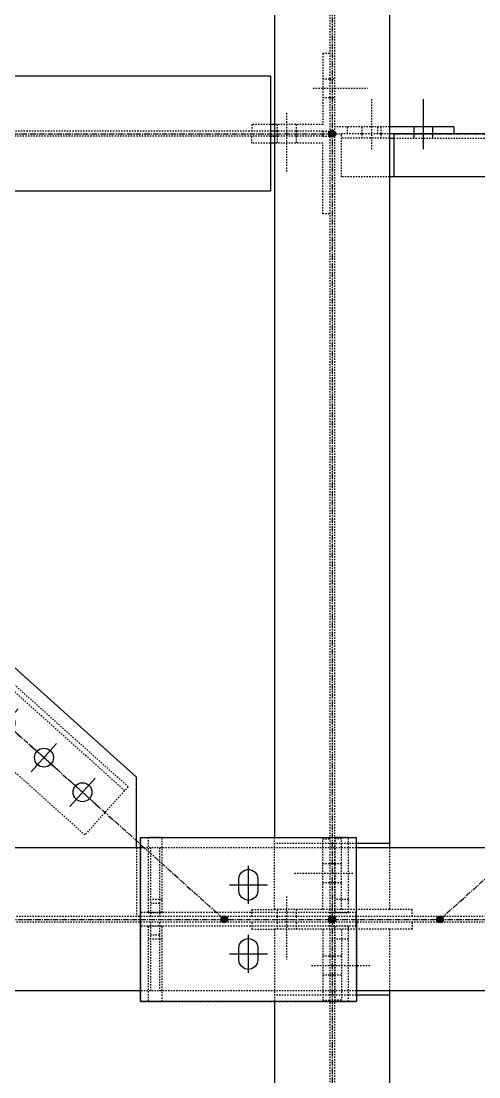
# Model space of a CAD drawing. Header units: millimetres. Extents: x 2102 to 20742, y 12631 to 26594.
# Drawn here: x 18772 to 19302, y 19128 to 20351 of the extents above; entities that cross this region are included whole.
import ezdxf

# ---------------------------------------------------------------- set-up
doc = ezdxf.new("R2010")
doc.units = ezdxf.units.MM
doc.linetypes.add('CENTER', pattern=[12.7, 7.9375, -1.5875, 1.5875, -1.5875])
doc.linetypes.add('DXK_LINE_DOT2', pattern=[3.9198, 1.9599, -1.9599])
for name, color, linetype in [('1', 7, 'Continuous'), ('2', 7, 'Continuous'), ('4', 7, 'Continuous')]:
    doc.layers.add(name, color=color, linetype=linetype)

# ---------------------------------------------------------------- blocks, each defined once
blk = doc.blocks.new('Part-116860372-115346 - 114867')
at = {"layer": '1', "color": 6, "linetype": 'DXK_LINE_DOT2'}
for p, q in [((22584.5, 18804.1), (22584.5, 18794.1)), ((22697, 18794.1), (22697, 18804.1)), ((22584.5, 18794.1), (22617.3, 18794.1)), ((22687, 18794.1), (22687, 18691.6)), ((22687, 18691.6), (22697, 18691.6))]:
    blk.add_line(p, q, dxfattribs=at)
blk = doc.blocks.new('Part-116860372-115052 - 114867')
at = {"layer": '4', "linetype": 'Continuous'}
for points in [[(21450.6, 19940.8, -1), (21450.6, 19950.8, -1)], [(22700.6, 19940.8, -1), (22700.6, 19950.8, -1)]]:
    blk.add_hatch(color=4, dxfattribs=at).paths.add_polyline_path(points)
at = {"layer": '1', "color": 6, "linetype": 'DXK_LINE_DOT2'}
for p, q in [((22231.7, 20029.1), (21794.2, 20029.1)), ((21464.1, 19949.4), (21464.1, 19942.3)), ((21533.8, 19949.4), (21464.1, 19949.4)), ((22231.7, 19949.4), (21540.1, 19949.4)), ((22687, 19949.4), (22231.7, 19949.4)), ((22687, 19949.4), (22687, 19942.3)), ((21533.8, 19942.3), (21464.1, 19942.3)), ((22611.1, 19942.3), (21540.1, 19942.3)), ((22687, 19942.3), (22617.3, 19942.3)), ((22231.7, 19862.6), (21794.2, 19862.6))]:
    blk.add_line(p, q, dxfattribs=at)
at = {"layer": '2', "color": 2, "linetype": 'Continuous'}
for p, q in [((21540.1, 20029.1), (21540.1, 19862.6)), ((21794.2, 20029.1), (21540.1, 20029.1)), ((22611.1, 20029.1), (22231.7, 20029.1)), ((22611.1, 20029.1), (22611.1, 19862.6)), ((21540.1, 19949.4), (21533.8, 19949.4)), ((22617.3, 19949.4), (22611.1, 19949.4)), ((21540.1, 19942.3), (21533.8, 19942.3)), ((22617.3, 19942.3), (22611.1, 19942.3)), ((21794.2, 19862.6), (21540.1, 19862.6)), ((22611.1, 19862.6), (22231.7, 19862.6))]:
    blk.add_line(p, q, dxfattribs=at)
at = {"layer": '4', "color": 4, "linetype": 'CENTER'}
blk.add_line((21450.6, 19945.8), (22700.6, 19945.8), dxfattribs=at)
at = {"layer": '4', "color": 4, "linetype": 'Continuous'}
for centre in [(21450.6, 19945.8), (22700.6, 19945.8)]:
    blk.add_circle(centre, 5, dxfattribs=at)
blk = doc.blocks.new('Bolt-116860372-115430 - 114867')
at = {"layer": '1', "color": 1, "linetype": 'DXK_LINE_DOT2'}
for p, q in [((22687, 20025.6), (22697, 20025.6)), ((22697, 20025.6), (22704.1, 20025.6)), ((22673.1, 20011.9), (22751.8, 20011.9)), ((22687, 19998.1), (22697, 19998.1)), ((22697, 19998.1), (22704.1, 19998.1))]:
    blk.add_line(p, q, dxfattribs=at)
blk = doc.blocks.new('Part-116860372-115354 - 114867')
at = {"layer": '1', "color": 6, "linetype": 'DXK_LINE_DOT2'}
for p, q in [((22714.1, 18925), (22704.1, 18925)), ((22714.1, 18822.5), (22714.1, 18925)), ((22704.1, 18822.5), (22704.1, 18812.5)), ((22816.6, 18822.5), (22783.8, 18822.5)), ((22816.6, 18812.5), (22816.6, 18822.5))]:
    blk.add_line(p, q, dxfattribs=at)
blk = doc.blocks.new('Part-116860372-116672 - 114867')
at = {"layer": '2', "color": 2, "linetype": 'Continuous'}
for p, q in [((22423, 18689.6), (22423, 18927.1)), ((22423, 18927.1), (22735.5, 18927.1)), ((22735.5, 18927.1), (22735.6, 18689.6)), ((22735.6, 18689.6), (22423, 18689.6))]:
    blk.add_line(p, q, dxfattribs=at)
blk = doc.blocks.new('Part-116860372-116695 - 114867')
at = {"layer": '1', "color": 6, "linetype": 'DXK_LINE_DOT2'}
for p, q in [((22438.1, 18704.8), (22438.1, 18804.1)), ((22450.6, 18804.1), (22450.6, 18704.8)), ((22450.6, 18785.4), (22438.1, 18785.4))]:
    blk.add_line(p, q, dxfattribs=at)
blk = doc.blocks.new('Part-116860372-115001 - 114867')
at = {"layer": '4', "linetype": 'Continuous'}
blk.add_hatch(color=4, dxfattribs=at).paths.add_polyline_path([(22700.6, 18803.3, -1), (22700.6, 18813.3, -1)])
at = {"layer": '1', "color": 6, "linetype": 'DXK_LINE_DOT2'}
for p, q in [((22697, 21231.3), (22697, 18822.5)), ((22704.1, 21231.3), (22704.1, 18822.5)), ((22617.3, 18822.5), (22617.3, 18927.1)), ((22735.5, 18918.1), (22617.3, 18918.1)), ((22783.8, 18911.9), (22783.8, 18822.5)), ((22783.8, 18822.5), (22617.3, 18822.5))]:
    blk.add_line(p, q, dxfattribs=at)
at = {"layer": '2', "color": 2, "linetype": 'Continuous'}
for p, q in [((22617.3, 21231.3), (22617.3, 18927.1)), ((22783.8, 21231.3), (22783.8, 18911.9)), ((22783.8, 18918.1), (22735.5, 18918.1))]:
    blk.add_line(p, q, dxfattribs=at)
at = {"layer": '4', "color": 4, "linetype": 'CENTER'}
blk.add_line((22700.6, 21320.8), (22700.6, 18808.3), dxfattribs=at)
at = {"layer": '4', "color": 4, "linetype": 'Continuous'}
blk.add_circle((22700.6, 18808.3), 5, dxfattribs=at)
blk = doc.blocks.new('Part-116860372-115002 - 114867')
at = {"layer": '4', "linetype": 'Continuous'}
blk.add_hatch(color=4, dxfattribs=at).paths.add_polyline_path([(22700.6, 18803.3, -1), (22700.6, 18813.3, -1)])
at = {"layer": '1', "color": 6, "linetype": 'DXK_LINE_DOT2'}
for p, q in [((22783.8, 18794.1), (22617.3, 18794.1)), ((22617.3, 18794.1), (22617.3, 18689.6)), ((22697, 18794.1), (22697, 15597.5)), ((22704.1, 18794.1), (22704.1, 15597.5)), ((22783.8, 18794.1), (22783.8, 18704.8)), ((22735.6, 18698.5), (22617.3, 18698.5))]:
    blk.add_line(p, q, dxfattribs=at)
at = {"layer": '2', "color": 2, "linetype": 'Continuous'}
for p, q in [((22783.8, 18698.5), (22735.6, 18698.5)), ((22783.8, 18704.8), (22783.8, 15686.9)), ((22617.3, 18689.6), (22617.3, 15702.1))]:
    blk.add_line(p, q, dxfattribs=at)
at = {"layer": '4', "color": 4, "linetype": 'CENTER'}
blk.add_line((22700.6, 18808.3), (22700.6, 15583.3), dxfattribs=at)
at = {"layer": '4', "color": 4, "linetype": 'Continuous'}
blk.add_circle((22700.6, 18808.3), 5, dxfattribs=at)
blk = doc.blocks.new('Part-116860372-115004 - 114867')
at = {"layer": '1', "color": 6, "linetype": 'DXK_LINE_DOT2'}
for p, q in [((22735.5, 18911.9), (22423, 18911.9)), ((23934.7, 18812.5), (20363.1, 18812.5)), ((23934.7, 18804.1), (20363.1, 18804.1)), ((22735.5, 18704.8), (22423, 18704.8))]:
    blk.add_line(p, q, dxfattribs=at)
at = {"layer": '2', "color": 2, "linetype": 'Continuous'}
for p, q in [((22423, 18911.9), (20860.5, 18911.9)), ((23794.3, 18911.9), (22735.5, 18911.9)), ((22423, 18704.8), (20860.5, 18704.8)), ((23794.3, 18704.8), (22735.5, 18704.8))]:
    blk.add_line(p, q, dxfattribs=at)
at = {"layer": '4', "color": 4, "linetype": 'CENTER'}
blk.add_line((20200.6, 18808.3), (23950.6, 18808.3), dxfattribs=at)
blk = doc.blocks.new('Bolt-116860372-115758 - 114867')
at = {"layer": '1', "color": 1, "linetype": 'DXK_LINE_DOT2'}
for p, q in [((22757.9, 19923.3), (22757.9, 19995.8)), ((22744.1, 19945.8), (22744.1, 19955.8)), ((22771.6, 19945.8), (22771.6, 19955.8)), ((22744.1, 19939.6), (22744.1, 19945.8)), ((22771.6, 19939.6), (22771.6, 19945.8))]:
    blk.add_line(p, q, dxfattribs=at)
at = {"layer": '2', "color": 1, "linetype": 'Continuous'}
for p, q in [((22832.9, 19923.3), (22832.9, 19995.8)), ((22819.1, 19945.8), (22819.1, 19955.8)), ((22846.6, 19945.8), (22846.6, 19955.8)), ((22819.1, 19939.6), (22819.1, 19945.8)), ((22846.6, 19939.6), (22846.6, 19945.8))]:
    blk.add_line(p, q, dxfattribs=at)
blk = doc.blocks.new('Part-116860372-115047 - 114867')
at = {"layer": '4', "linetype": 'Continuous'}
for points in [[(22700.6, 19940.8, -1), (22700.6, 19950.8, -1)], [(23950.6, 19940.8, -1), (23950.6, 19950.8, -1)]]:
    blk.add_hatch(color=4, dxfattribs=at).paths.add_polyline_path(points)
at = {"layer": '1', "color": 6, "linetype": 'DXK_LINE_DOT2'}
for p, q in [((22790.1, 19945.8), (22714.1, 19945.8)), ((22714.1, 19883.3), (22714.1, 19945.8)), ((22783.8, 19939.6), (22714.1, 19939.6)), ((22790.1, 19939.6), (23825.6, 19939.6)), ((23934.7, 19945.8), (23825.6, 19945.8)), ((23934.7, 19939.6), (23831.8, 19939.6)), ((23934.7, 19883.3), (23934.7, 19945.8)), ((22783.8, 19883.3), (22714.1, 19883.3)), ((23934.7, 19883.3), (23831.8, 19883.3))]:
    blk.add_line(p, q, dxfattribs=at)
at = {"layer": '2', "color": 2, "linetype": 'Continuous'}
for p, q in [((22783.8, 19939.6), (22790.1, 19939.6)), ((23825.6, 19945.8), (22790.1, 19945.8)), ((22790.1, 19945.8), (22790.1, 19883.3)), ((23825.6, 19945.8), (23825.6, 19883.3)), ((23831.8, 19939.6), (23825.6, 19939.6)), ((23831.8, 19883.3), (22783.8, 19883.3))]:
    blk.add_line(p, q, dxfattribs=at)
at = {"layer": '4', "color": 4, "linetype": 'CENTER'}
for p, q in [((22700.6, 19945.8), (22714.1, 19945.8)), ((22790.1, 19945.8), (23825.6, 19945.8)), ((23934.7, 19945.8), (23950.6, 19945.8))]:
    blk.add_line(p, q, dxfattribs=at)
at = {"layer": '4', "color": 4, "linetype": 'Continuous'}
for centre in [(22700.6, 19945.8), (23950.6, 19945.8)]:
    blk.add_circle(centre, 5, dxfattribs=at)
blk = doc.blocks.new('Part-116860372-115424 - 114867')
at = {"layer": '1', "color": 6, "linetype": 'DXK_LINE_DOT2'}
for p, q in [((22697, 20061.9), (22687, 20061.9)), ((22687, 20061.9), (22687, 19959.4)), ((22584.5, 19959.4), (22584.5, 19949.4)), ((22611.1, 19959.4), (22584.5, 19959.4)), ((22687, 19959.4), (22617.3, 19959.4)), ((22687, 19949.4), (22697, 19949.4))]:
    blk.add_line(p, q, dxfattribs=at)
at = {"layer": '2', "color": 2, "linetype": 'Continuous'}
blk.add_line((22617.3, 19959.4), (22611.1, 19959.4), dxfattribs=at)
blk = doc.blocks.new('Part-116860372-115080 - 114867')
at = {"layer": '4', "linetype": 'Continuous'}
for points in [[(21450.6, 19784.6, -1), (21450.6, 19794.6, -1)], [(22544.3, 18803.3, -1), (22544.3, 18813.3, -1)]]:
    blk.add_hatch(color=4, dxfattribs=at).paths.add_polyline_path(points)
at = {"layer": '1', "color": 6, "linetype": 'DXK_LINE_DOT2'}
for p, q in [((21615.2, 19709.1), (21552.6, 19639.3)), ((21615.2, 19709.1), (21792, 19550.5)), ((22400.1, 18994.9), (21610.2, 19703.5)), ((21729.4, 19480.7), (21552.6, 19639.3)), ((22405.1, 19000.4), (22228.3, 19159)), ((22342.5, 18930.6), (22165.7, 19089.2)), ((22405.1, 19000.4), (22342.5, 18930.6))]:
    blk.add_line(p, q, dxfattribs=at)
at = {"layer": '2', "color": 2, "linetype": 'Continuous'}
for p, q in [((22228.3, 19159), (21792, 19550.5)), ((22165.7, 19089.2), (21729.4, 19480.7))]:
    blk.add_line(p, q, dxfattribs=at)
at = {"layer": '4', "color": 4, "linetype": 'CENTER'}
blk.add_line((21450.6, 19789.6), (22544.3, 18808.3), dxfattribs=at)
at = {"layer": '4', "color": 4, "linetype": 'Continuous'}
for centre in [(21450.6, 19789.6), (22544.3, 18808.3)]:
    blk.add_circle(centre, 5, dxfattribs=at)
blk = doc.blocks.new('Part-116860372-115110 - 114867')
at = {"layer": '4', "linetype": 'Continuous'}
for points in [[(23950.6, 19784.6, -1), (23950.6, 19794.6, -1)], [(22856.8, 18803.3, -1), (22856.8, 18813.3, -1)]]:
    blk.add_hatch(color=4, dxfattribs=at).paths.add_polyline_path(points)
at = {"layer": '1', "color": 6, "linetype": 'DXK_LINE_DOT2'}
for p, q in [((23733.6, 19678.9), (23501, 19470.2)), ((23733.6, 19678.9), (23808.8, 19595.2)), ((23740.3, 19671.5), (22999.6, 19006.9)), ((23808.8, 19595.2), (23576.2, 19386.5)), ((22992.9, 19014.4), (23225.5, 19223.1)), ((23300.6, 19139.3), (23068, 18930.6)), ((23068, 18930.6), (22992.9, 19014.4))]:
    blk.add_line(p, q, dxfattribs=at)
at = {"layer": '2', "color": 2, "linetype": 'Continuous'}
for p, q in [((23501, 19470.2), (23225.5, 19223.1)), ((23576.2, 19386.5), (23300.6, 19139.3))]:
    blk.add_line(p, q, dxfattribs=at)
at = {"layer": '4', "color": 4, "linetype": 'CENTER'}
blk.add_line((22856.8, 18808.3), (23950.6, 19789.6), dxfattribs=at)
at = {"layer": '4', "color": 4, "linetype": 'Continuous'}
for centre in [(23950.6, 19789.6), (22856.8, 18808.3)]:
    blk.add_circle(centre, 5, dxfattribs=at)
blk = doc.blocks.new('Part-116860372-116671 - 114867')
at = {"layer": '1', "color": 6, "linetype": 'DXK_LINE_DOT2'}
for p, q in [((22735.5, 18818.4), (22423, 18818.3)), ((22423, 18798.3), (22423, 18818.3)), ((22735.5, 18798.4), (22735.5, 18818.4)), ((22735.5, 18798.4), (22423, 18798.3))]:
    blk.add_line(p, q, dxfattribs=at)
blk = doc.blocks.new('Part-116860372-116673 - 114867')
at = {"layer": '1', "color": 6, "linetype": 'DXK_LINE_DOT2'}
for p, q in [((22434.3, 18927.1), (22434.3, 18818.3)), ((22454.3, 18927.1), (22434.3, 18927.1)), ((22454.3, 18818.3), (22454.3, 18927.1)), ((22454.3, 18837.1), (22434.3, 18837.1)), ((22434.3, 18818.3), (22454.3, 18818.3))]:
    blk.add_line(p, q, dxfattribs=at)
blk = doc.blocks.new('Part-116860372-115345 - 114867')
at = {"layer": '1', "color": 6, "linetype": 'DXK_LINE_DOT2'}
for p, q in [((22704.1, 18794.1), (22704.1, 18804.1)), ((22816.6, 18804.1), (22816.6, 18794.1)), ((22714.1, 18794.1), (22714.1, 18691.6)), ((22816.6, 18794.1), (22783.8, 18794.1)), ((22714.1, 18691.6), (22704.1, 18691.6))]:
    blk.add_line(p, q, dxfattribs=at)
blk = doc.blocks.new('Bolt-116860372-115347 - 114867')
at = {"layer": '1', "color": 1, "linetype": 'DXK_LINE_DOT2'}
for p, q in [((22670.8, 18741.6), (22755.8, 18741.6)), ((22687, 18755.4), (22697, 18755.4)), ((22697, 18755.4), (22704.1, 18755.4)), ((22704.1, 18755.4), (22714.1, 18755.4)), ((22687, 18727.9), (22697, 18727.9)), ((22697, 18727.9), (22704.1, 18727.9)), ((22704.1, 18727.9), (22714.1, 18727.9))]:
    blk.add_line(p, q, dxfattribs=at)
blk = doc.blocks.new('Part-116860372-115353 - 114867')
at = {"layer": '1', "color": 6, "linetype": 'DXK_LINE_DOT2'}
for p, q in [((22687, 18822.5), (22687, 18925)), ((22687, 18925), (22697, 18925)), ((22584.5, 18812.5), (22584.5, 18822.5)), ((22584.5, 18822.5), (22617.3, 18822.5)), ((22697, 18822.5), (22697, 18812.5))]:
    blk.add_line(p, q, dxfattribs=at)
blk = doc.blocks.new('Bolt-116860372-115355 - 114867')
at = {"layer": '1', "color": 1, "linetype": 'DXK_LINE_DOT2'}
for p, q in [((22697, 18888.8), (22687, 18888.8)), ((22704.1, 18888.8), (22697, 18888.8)), ((22714.1, 18888.8), (22704.1, 18888.8)), ((22730.4, 18875), (22645.4, 18875)), ((22697, 18861.3), (22687, 18861.3)), ((22704.1, 18861.3), (22697, 18861.3)), ((22714.1, 18861.3), (22704.1, 18861.3))]:
    blk.add_line(p, q, dxfattribs=at)
blk = doc.blocks.new('Bolt-116860372-115381 - 114867')
at = {"layer": '1', "color": 1, "linetype": 'DXK_LINE_DOT2'}
for p, q in [((22634.5, 18841.3), (22634.5, 18750.1)), ((22620.8, 18822.5), (22620.8, 18812.5)), ((22648.3, 18822.5), (22648.3, 18812.5)), ((22620.8, 18812.5), (22620.8, 18804.1)), ((22620.8, 18804.1), (22620.8, 18794.1)), ((22648.3, 18812.5), (22648.3, 18804.1)), ((22648.3, 18804.1), (22648.3, 18794.1))]:
    blk.add_line(p, q, dxfattribs=at)
blk = doc.blocks.new('Part-116860372-115423 - 114867')
at = {"layer": '1', "color": 6, "linetype": 'DXK_LINE_DOT2'}
for p, q in [((22584.5, 19932.3), (22584.5, 19942.3)), ((22611.1, 19942.3), (22617.3, 19942.3)), ((22687, 19942.3), (22697, 19942.3)), ((22611.1, 19932.3), (22584.5, 19932.3)), ((22687, 19932.3), (22617.3, 19932.3)), ((22687, 19829.8), (22687, 19932.3)), ((22697, 19829.8), (22687, 19829.8))]:
    blk.add_line(p, q, dxfattribs=at)
at = {"layer": '2', "color": 2, "linetype": 'Continuous'}
blk.add_line((22617.3, 19932.3), (22611.1, 19932.3), dxfattribs=at)
blk = doc.blocks.new('Bolt-116860372-115425 - 114867')
at = {"layer": '1', "color": 1, "linetype": 'DXK_LINE_DOT2'}
for p, q in [((22634.5, 19975.6), (22634.5, 19890.6)), ((22620.8, 19959.4), (22620.8, 19949.4)), ((22620.8, 19949.4), (22620.8, 19942.3)), ((22648.3, 19959.4), (22648.3, 19949.4)), ((22648.3, 19949.4), (22648.3, 19942.3)), ((22620.8, 19942.3), (22620.8, 19932.3)), ((22648.3, 19942.3), (22648.3, 19932.3))]:
    blk.add_line(p, q, dxfattribs=at)
blk = doc.blocks.new('Part-116860372-115757 - 114867')
at = {"layer": '1', "color": 6, "linetype": 'DXK_LINE_DOT2'}
for p, q in [((22783.8, 19955.8), (22704.1, 19955.8)), ((22722.9, 19945.8), (22722.9, 19955.8)), ((22766.6, 19945.8), (22766.6, 19955.8))]:
    blk.add_line(p, q, dxfattribs=at)
at = {"layer": '2', "color": 2, "linetype": 'Continuous'}
for p, q in [((22876.6, 19955.8), (22783.8, 19955.8)), ((22876.6, 19955.8), (22876.6, 19945.8)), ((22790.1, 19945.8), (22783.8, 19945.8))]:
    blk.add_line(p, q, dxfattribs=at)
blk = doc.blocks.new('Part-116860372-116273 - 114867')
at = {"layer": '1', "color": 6, "linetype": 'DXK_LINE_DOT2'}
for p, q in [((22153.2, 18911.9), (22153.2, 18812.5)), ((22417.4, 18911.9), (22417.4, 18812.5))]:
    blk.add_line(p, q, dxfattribs=at)
at = {"layer": '2', "color": 2, "linetype": 'Continuous'}
for p, q in [((22240.8, 19173), (22153.2, 19075.3)), ((22417.4, 19014.5), (22240.8, 19173)), ((22153.2, 19075.3), (22153.2, 18911.9)), ((22417.4, 18911.9), (22417.4, 19014.5))]:
    blk.add_line(p, q, dxfattribs=at)
blk = doc.blocks.new('Bolt-116860372-116274 - 114867')
at = {"layer": '2', "color": 1, "linetype": 'Continuous'}
for p, q in [((22207, 19111), (22247.9, 19074.2)), ((22209.1, 19072.1), (22245.8, 19113.1)), ((22264.9, 19022), (22301.7, 19063)), ((22262.8, 19060.9), (22303.8, 19024.2)), ((22318.7, 19010.8), (22359.6, 18974.1)), ((22320.8, 18972), (22357.5, 19012.9))]:
    blk.add_line(p, q, dxfattribs=at)
for centre in [(22227.5, 19092.6), (22283.3, 19042.5), (22339.1, 18992.4)]:
    blk.add_circle(centre, 13.7, dxfattribs=at)
blk = doc.blocks.new('Part-116860372-116674 - 114867')
at = {"layer": '1', "color": 6, "linetype": 'DXK_LINE_DOT2'}
for p, q in [((22423, 18927.1), (22423, 18689.6)), ((22423, 18927.1), (22735.5, 18927.1)), ((22735.5, 18927.1), (22735.6, 18689.6)), ((22423, 18689.6), (22735.6, 18689.6))]:
    blk.add_line(p, q, dxfattribs=at)
blk = doc.blocks.new('Part-116860372-116675 - 114867')
at = {"layer": '1', "color": 6, "linetype": 'DXK_LINE_DOT2'}
for p, q in [((22454.3, 18798.3), (22434.3, 18798.3)), ((22434.3, 18798.3), (22434.3, 18689.6)), ((22454.3, 18689.6), (22454.3, 18798.3)), ((22454.3, 18779.6), (22434.3, 18779.6)), ((22434.3, 18689.6), (22454.3, 18689.6))]:
    blk.add_line(p, q, dxfattribs=at)
blk = doc.blocks.new('Part-116860372-116676 - 114867')
at = {"layer": '1', "color": 6, "linetype": 'DXK_LINE_DOT2'}
for p, q in [((22704.3, 18927.1), (22704.3, 18818.4)), ((22724.3, 18927.1), (22704.3, 18927.1)), ((22724.3, 18818.4), (22724.3, 18927.1)), ((22724.3, 18837.1), (22704.3, 18837.1)), ((22704.3, 18818.4), (22724.3, 18818.4))]:
    blk.add_line(p, q, dxfattribs=at)
blk = doc.blocks.new('Part-116860372-116677 - 114867')
at = {"layer": '1', "color": 6, "linetype": 'DXK_LINE_DOT2'}
for p, q in [((22724.3, 18798.4), (22704.3, 18798.4)), ((22704.3, 18798.4), (22704.3, 18689.6)), ((22724.3, 18689.6), (22724.3, 18798.4)), ((22724.3, 18779.6), (22704.3, 18779.6)), ((22704.3, 18689.6), (22724.3, 18689.6))]:
    blk.add_line(p, q, dxfattribs=at)
blk = doc.blocks.new('Bolt-116860372-116678 - 114867')
at = {"layer": '2', "color": 1, "linetype": 'Continuous'}
for p, q in [((22569.6, 18876.8), (22574, 18879.8)), ((22574, 18879.8), (22579.3, 18880.9)), ((22579.3, 18830.9), (22579.3, 18885.9)), ((22579.3, 18880.9), (22579.3, 18880.9)), ((22579.3, 18880.9), (22584.5, 18879.8)), ((22584.5, 18879.8), (22589, 18876.8)), ((22565.5, 18867.1), (22566.6, 18872.4)), ((22565.5, 18849.6), (22565.5, 18867.1)), ((22566.6, 18872.4), (22569.6, 18876.8)), ((22589, 18876.8), (22592, 18872.4)), ((22592, 18872.4), (22593, 18867.1)), ((22593, 18867.1), (22593, 18849.6)), ((22551.8, 18858.4), (22606.8, 18858.4)), ((22566.6, 18844.4), (22565.5, 18849.6)), ((22593, 18849.6), (22592, 18844.4)), ((22569.6, 18839.9), (22566.6, 18844.4)), ((22574, 18836.9), (22569.6, 18839.9)), ((22579.3, 18835.9), (22574, 18836.9)), ((22584.5, 18836.9), (22579.3, 18835.9)), ((22579.3, 18835.9), (22579.3, 18835.9)), ((22589, 18839.9), (22584.5, 18836.9)), ((22592, 18844.4), (22589, 18839.9)), ((22565.5, 18767.1), (22566.6, 18772.4)), ((22566.6, 18772.4), (22569.6, 18776.8)), ((22569.6, 18776.8), (22574, 18779.8)), ((22574, 18779.8), (22579.3, 18780.9)), ((22579.3, 18730.9), (22579.3, 18785.9)), ((22579.3, 18780.9), (22579.3, 18780.9)), ((22579.3, 18780.9), (22584.5, 18779.8)), ((22584.5, 18779.8), (22589, 18776.8)), ((22589, 18776.8), (22592, 18772.4)), ((22592, 18772.4), (22593, 18767.1)), ((22551.8, 18758.4), (22606.8, 18758.4)), ((22565.5, 18749.6), (22565.5, 18767.1)), ((22593, 18767.1), (22593, 18749.6)), ((22566.6, 18744.4), (22565.5, 18749.6)), ((22569.6, 18739.9), (22566.6, 18744.4)), ((22592, 18744.4), (22589, 18739.9)), ((22593, 18749.6), (22592, 18744.4)), ((22574, 18736.9), (22569.6, 18739.9)), ((22579.3, 18735.9), (22574, 18736.9)), ((22584.5, 18736.9), (22579.3, 18735.9)), ((22579.3, 18735.9), (22579.3, 18735.9)), ((22589, 18739.9), (22584.5, 18736.9))]:
    blk.add_line(p, q, dxfattribs=at)
blk = doc.blocks.new('Part-116860372-116694 - 114867')
at = {"layer": '1', "color": 6, "linetype": 'DXK_LINE_DOT2'}
for p, q in [((22438.1, 18812.5), (22438.1, 18911.9)), ((22450.6, 18911.9), (22450.6, 18812.5)), ((22450.6, 18831.3), (22438.1, 18831.3))]:
    blk.add_line(p, q, dxfattribs=at)

msp = doc.modelspace()

# ---------------------------------------------------------------- block references
at = {"xscale": 0.8, "yscale": 0.8, "zscale": 0.8}
for name in ['Part-116860372-115001 - 114867', 'Part-116860372-115424 - 114867', 'Part-116860372-115052 - 114867', 'Bolt-116860372-115430 - 114867', 'Bolt-116860372-115758 - 114867', 'Bolt-116860372-115425 - 114867', 'Part-116860372-115757 - 114867', 'Part-116860372-115423 - 114867', 'Part-116860372-115047 - 114867', 'Part-116860372-115080 - 114867', 'Part-116860372-115110 - 114867', 'Part-116860372-116273 - 114867', 'Bolt-116860372-116274 - 114867', 'Part-116860372-116672 - 114867', 'Part-116860372-116674 - 114867', 'Part-116860372-116673 - 114867', 'Part-116860372-115353 - 114867', 'Part-116860372-115354 - 114867', 'Part-116860372-116676 - 114867', 'Part-116860372-115004 - 114867', 'Part-116860372-116694 - 114867', 'Bolt-116860372-116678 - 114867', 'Bolt-116860372-115355 - 114867', 'Bolt-116860372-115381 - 114867', 'Part-116860372-116671 - 114867', 'Part-116860372-115002 - 114867', 'Part-116860372-116675 - 114867', 'Part-116860372-116695 - 114867', 'Part-116860372-115346 - 114867', 'Part-116860372-115345 - 114867', 'Part-116860372-116677 - 114867', 'Bolt-116860372-115347 - 114867']:
    msp.add_blockref(name, (971.5, 4264.2), dxfattribs=at)

doc.saveas('drawing.dxf')
